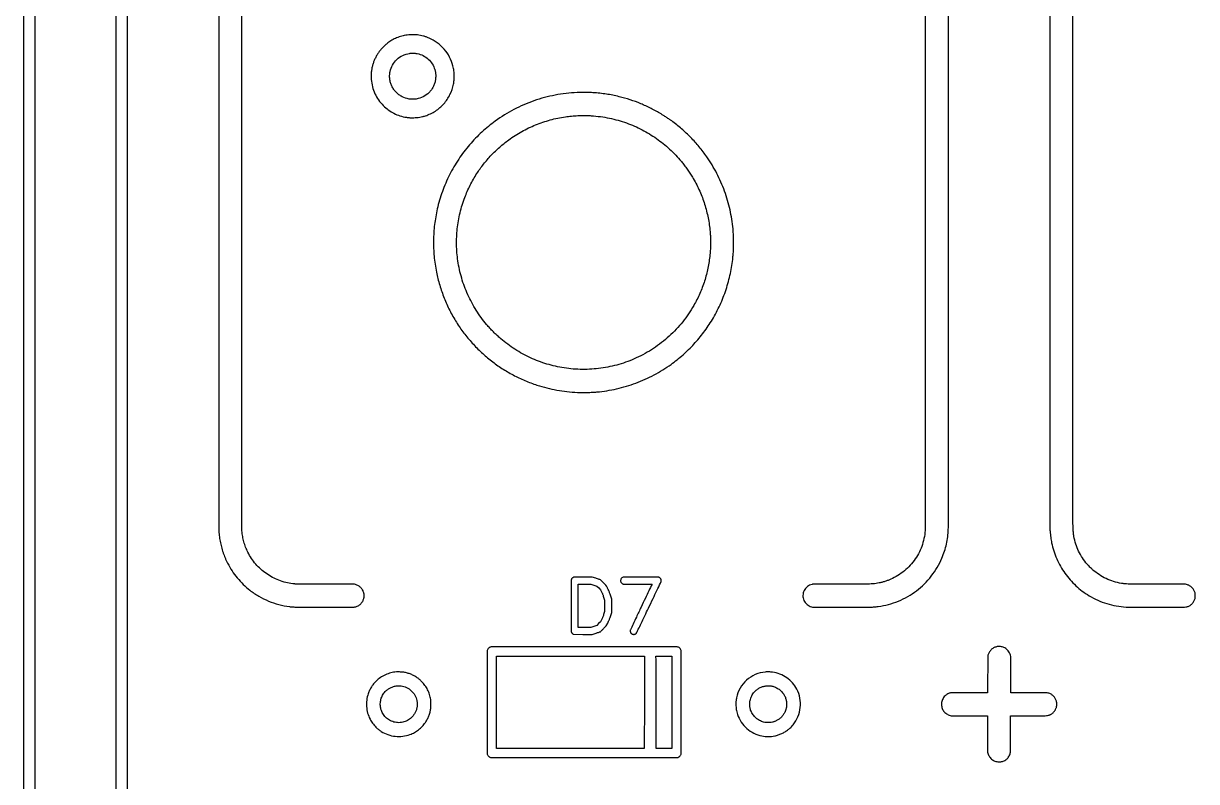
# Model space of a CAD drawing. Extents: x 980 to 25457, y 984 to 49020.
# Drawn here: x 980 to 11298, y 26352 to 33022 of the extents above; entities that cross this region are included whole.
import ezdxf

# ---------------------------------------------------------------- set-up
doc = ezdxf.new("R2010")
doc.units = 0

msp = doc.modelspace()

# ---------------------------------------------------------------- linework, layer by layer
for points in [[(25353.176636, 36563.461695, -0.000001), (25352.040197, 20064.737908)], [(981.025332, 39243.286233, 0.000001), (980.725995, 36638.380945, 0.000022), (980.440705, 32466.957132, 0.000002), (980.203828, 20941, 0.000003), (980.107189, 12237.212398, 0.000012), (980.209361, 6804.802998)], [(1083.221486, 6831.128539, -0.000012), (1083.127559, 12273.089819, -0.000003), (1083.236026, 20942, -0.000002), (1083.488164, 32350.921193, -0.000022), (1083.779877, 36579.793336, -0.000001), (1084.083373, 39239.060792, -0.032823)], [(1895.500479, 7922.608607, -0.000003), (1895.516153, 10549.853821, -0.000001), (1895.574114, 14934.526042, -0.000001), (1895.654924, 19974.475505, -0.000001), (1895.750479, 25038.650259), (1896, 37344.800518)], [(25455.283853, 8026.2, 0.000006), (25455.447111, 13939.785085, 0.000004), (25455.5, 20957, 0.000003), (25455.451202, 30583.274766, 0.000015), (25455.249846, 35648.33495)], [(23837.04827, 49018.908979, 0.000001), (21675.802621, 49019.17901, 0.000024)], [(18681.279442, 49019.402857, 0.000005), (13233.5, 49019.49605, 0.000002), (9165.520775, 49019.509787, 0.000004), (5739.221875, 49019.480206)], [(24540.017364, 25078.057967, 0.000003), (24540.072189, 18212.977995, 0.000025)], [(1793.333275, 37344.725091), (1792.666637, 28542.695892, 0.000006), (1792.411049, 24569.503036, 0.000003), (1792.195825, 19883.965567, 0.000004), (1792.047621, 15244.749166, 0.000006), (1792, 11426.463451)], [(24642.699465, 18970.575659, 0.000004), (24643, 25073.957926)], [(23728.367996, 45337.206403, 0.000002), (23728.354216, 42876.105371, 0.000002), (23728.361756, 40416.175094, 0.019036)], [(2708.027317, 40429.777448, 0.000002), (2708.046285, 42874.87655, 0.000002), (2708.048936, 45320.157135, 0.014115)], [(23830.974531, 40438.62303, -0.000002), (23830.960256, 42874.830485, -0.000002), (23830.963185, 45310.710508, -0.013332)], [(2698.108246, 33627.50107, 0.000046), (2697.779063, 33253.430721, 0.000151), (2697.486161, 32652.093815, 0.000013), (2697.239807, 31114, 0.000024), (2697.136772, 29933.984183, 0.000083), (2697.232028, 29175.817621, 0.000011), (2697.413819, 28595.594699, 0.010714), (2697.981774, 28569.5, 0.016645), (2702.018628, 28516.816988, 0.018302), (2709.484292, 28466.173972, 0.018492), (2720.545867, 28416.69462, 0.017773), (2735.358318, 28367.5, 0.008431), (2744.177859, 28342.94829, 0.010355), (2753.267441, 28320.350948, 0.01004), (2763.521999, 28297.585609, 0.007158), (2775.87638, 28272.5, 0.027335), (2814.779357, 28205.581671, 0.027513), (2860.673331, 28143.457702, 0.02748), (2913.166453, 28086.681333, 0.027125), (2971.788139, 28035.742063, 0.033494), (3050.616999, 27982.481827, 0.033498), (3135.848936, 27940.226454, 0.033482), (3226.000441, 27909.714797, 0.033391), (3319.5, 27891.475767, 0.014417), (3349.952601, 27888.510645, 0.01281), (3381.75148, 27887.154804, 0.003726), (3436.260253, 27886.634655, 0.000168), (3623.684685, 27886.30589, 0.000101), (3797.72605, 27886.094337, 0.001825), (3853.492727, 27886.24139, 0.004135), (3883.146494, 27886.673055, 0.044582), (3895.058883, 27888.012, 0.035783), (3909.605505, 27892.078169, 0.03697), (3923.259206, 27898.143009, 0.037148), (3935.811129, 27906.120931, 0.036887), (3947.075999, 27915.885644, 0.032377), (3956.045657, 27926.15095, 0.034225), (3963.434561, 27937.307108, 0.033848), (3969.299677, 27949.483307, 0.030298), (3973.720252, 27962.794188, 0.01381), (3975.097226, 27968.610938, 0.025173), (3975.848078, 27973.432318, 0.020145), (3976.202276, 27978.970134, 0.005897), (3976.302885, 27987.5, 0.005923), (3976.20119, 27996.084421, 0.020489), (3975.842038, 28001.630743, 0.025281), (3975.074823, 28006.502837, 0.013096), (3973.652076, 28012.5, 0.065325), (3963.399866, 28037.470588, 0.066316), (3947.093674, 28058.809882, 0.065978), (3925.686498, 28075.222769, 0.063561), (3900.476516, 28085.744588), (3890.5, 28088.488896), (3630.5, 28089.128939, -0.000232), (3530.494993, 28089.4216, -0.000378), (3445.553125, 28089.773812, -0.000041), (3369.64011, 28090.152079, -0.034964), (3366, 28090.425467, 0.004368), (3363.472638, 28090.771654, 0.000896), (3359.003125, 28091.336004, 0.000943), (3353.807049, 28091.972695, 0.000886), (3348.5, 28092.603293, -0.062412), (3227.006359, 28122.484114, -0.061864), (3116.248758, 28181.474498, -0.061865), (3023.289466, 28265.766085, -0.06242), (2954.099991, 28370, -0.022598), (2934.192392, 28415.044621, -0.024923), (2919.148685, 28460.271117, -0.024561), (2908.511011, 28507.361623, -0.020746), (2901.809776, 28558, -0.022523), (2900.357499, 28590.21819, -0.000002), (2900.350005, 31096.551249, -0.000002), (2900.360874, 33603.468956, -0.02339)], [(10008.361726, 33602.35832, 0.000002), (10008.360934, 31096.912958, 0.000002), (10008.38124, 28592.266257, 0.018402), (10009.790537, 28554, 0.007251), (10012.192385, 28526.811691, 0.007818), (10015.332497, 28500.380349, 0.008157), (10019.138419, 28475.231579, 0.010027), (10023.54189, 28451.903016, 0.051264), (10068.13021, 28312.253047, 0.051582), (10140.128095, 28184.906412, 0.051623), (10236.60717, 28075.080683, 0.051506), (10353.606508, 27987.253545, 0.030072), (10429.400267, 27947.70978, 0.030376), (10509.139622, 27917.693785, 0.030212), (10592.348026, 27897.429943, 0.029041), (10678.5, 27887.005915, 0.014346), (10691.77386, 27886.559001, 0.000304), (10757.352596, 27886.273126, 0.000634), (10839.615486, 27886.068766, 0.000301), (10945.639532, 27886.003544, 0.000173), (11130.030806, 27886.064839, 0.004725), (11178.668725, 27886.557473, 0.018057), (11203.532472, 27887.9435, 0.059098), (11219.610105, 27891.367893, 0.063493), (11241.833918, 27902.233136, 0.061693), (11260.861896, 27918.416123, 0.060751), (11275.605037, 27939.004758, 0.058225), (11285.223108, 27962.824567, 0.046673), (11287.014712, 27973.006993, 0.020357), (11287.566567, 27986.733365, 0.020426), (11286.991438, 28000.626938, 0.041116), (11285.197558, 28011.439945, 0.035229), (11280.948126, 28024.392342, 0.032545), (11274.827848, 28036.981486, 0.032454), (11267.105462, 28048.705292, 0.034527), (11258.075999, 28059.075999, 0.032622), (11247.92777, 28067.979855, 0.034146), (11236.855259, 28075.340529, 0.033456), (11224.672219, 28081.248679, 0.028905), (11211.205812, 28085.81396), (11201.5, 28088.490301), (10942, 28089.036885, -0.000183), (10750.044727, 28089.511488, -0.004665), (10697.759166, 28090.14778, -0.017064), (10667.444353, 28091.835749, -0.018264), (10638, 28095.57367, -0.034788), (10568.664885, 28111.979704, -0.034802), (10502.283465, 28137.838902, -0.034886), (10440.281687, 28172.58438, -0.035346), (10384, 28215.476295, -0.012505), (10373.577237, 28225.125327, -0.004624), (10359.365603, 28239.216092, -0.004617), (10345.431572, 28253.551937, -0.01269), (10335.957031, 28264, -0.03264), (10294.3638, 28319.177343, -0.034148), (10260.99445, 28378.497907, -0.034143), (10236.006542, 28441.815557, -0.032615), (10219.41423, 28508.915761, -0.011186), (10216.620182, 28526.816445, -0.009813), (10214.489062, 28545.622426, -0.009048), (10212.958245, 28565.962765, -0.006696), (10211.9743, 28588.5, -0.007559), (10211.069808, 28648.312116, -0.000002), (10211.072631, 31095.666114, -0.000002), (10211.097806, 33542.386198, -0.007396)], [(8910.944055, 33625.823644, -0.00005), (8911.268687, 33274.163846, -0.000162), (8911.556318, 32697.583844, -0.000012), (8911.796628, 31103.5, -0.000022), (8911.899032, 29878.15936, -0.000089), (8911.7957, 29134.140409, -0.000008), (8911.609353, 28576.970722, -0.018102), (8910.988762, 28560, -0.07013), (8881.021399, 28421.297626, -0.070217), (8813.888551, 28296.346955, -0.070212), (8714.79199, 28194.847327, -0.0701), (8591.426776, 28124.669095, -0.014947), (8564.283352, 28114.842453, -0.013675), (8535.789191, 28106.336064, -0.013785), (8507.131559, 28099.468928, -0.015957), (8479.5, 28094.563142, -0.017065), (8451.659591, 28091.49751, -0.014221), (8421.92549, 28090.095854, -0.003895), (8369.921471, 28089.530307, -0.000158), (8182, 28089.009935, 0.000211), (8053.858928, 28088.641627, 0.000908), (7977.662866, 28088.252115, 0.000288), (7922.942003, 28087.841478, 0.05674), (7917.5, 28087.177347, 0.049487), (7894.91035, 28079.346618, 0.056408), (7875.350458, 28067.481038, 0.057423), (7859.21687, 28051.752149, 0.054486), (7846.753921, 28032.5, 0.111964), (7836.103907, 27989.473941, 0.111707), (7845.040475, 27946.023433, 0.110721), (7871.917414, 27910.364457, 0.108386), (7911.6421, 27889.254997), (7921.5, 27886.5), (8183, 27886.5, 0.000204), (8373.741202, 27886.578, 0.004215), (8431.148536, 27887.108854, 0.013916), (8465.058455, 27888.653029, 0.015113), (8497.905144, 27892.066814, 0.064247), (8675.818581, 27939.795635, 0.064958), (8835.067502, 28031.00684, 0.065043), (8965.412978, 28159.896712, 0.064709), (9058.540281, 28318.15896, 0.022417), (9081.429063, 28379.374424, 0.023553), (9098.320898, 28441.400026, 0.023339), (9109.423819, 28505.267847, 0.021179), (9114.982126, 28572, 0.010186), (9116.013499, 28622.604392, 0.000002), (9116.019942, 31093.605679, 0.000002), (9116.005341, 33564.809403, 0.010271)]]:
    msp.add_lwpolyline(points, format="xyb")
for points in [[(4383, 32922.409631, 0.010319), (4354.085168, 32919.290174, 0.016983), (4329.814176, 32915.321817, 0.018425), (4307.341857, 32909.991861, 0.015555), (4284, 32902.750172, 0.015386), (4262.185585, 32894.471684, 0.01669), (4241.515534, 32885.070563, 0.016641), (4221.462999, 32874.284229, 0.015104), (4201.5, 32861.85192, 0.010114), (4185.834545, 32850.962945, 0.01554), (4172.77389, 32840.853014, 0.015025), (4160.055801, 32829.701578, 0.008671), (4145.401261, 32815.569551, 0.017504), (4123.580027, 32792.202428, 0.023417), (4105.583949, 32769.458086, 0.023578), (4089.887097, 32745.257472, 0.018137), (4075.010786, 32717.5, 0.02014), (4062.730201, 32689.660054, 0.021112), (4052.94052, 32661.351678, 0.021051), (4045.549717, 32632.241346, 0.019774), (4040.452032, 32602, 0.018828), (4039.060116, 32586.541811, 0.007813), (4038.294097, 32565.578595, 0.007827), (4038.18377, 32544.551548, 0.018305), (4038.922825, 32528.842926, 0.042385), (4049.881454, 32464.360581, 0.044832), (4071.448014, 32403.905303, 0.045028), (4103.34093, 32348.494154, 0.0435), (4144.968616, 32298.99185, 0.038807), (4189.236708, 32261.166801, 0.039896), (4238.426342, 32231.025315, 0.040058), (4291.583433, 32209.179319, 0.039807), (4347.655468, 32196.033652, 0.009906), (4363.859987, 32193.900269, 0.013405), (4378.578737, 32192.656807, 0.012621), (4394.012098, 32192.159161, 0.007425), (4412.474068, 32192.304194, 0.015071), (4440.2272, 32193.772193, 0.020076), (4465.285145, 32196.873324, 0.020515), (4489.575581, 32201.906144, 0.016934), (4515, 32209.194819, 0.066496), (4603.232083, 32251.365427, 0.066918), (4677.089386, 32315.142041, 0.067008), (4731.402441, 32396.074873, 0.066982), (4762.388197, 32488.5, 0.010422), (4765.362776, 32505.946931, 0.015482), (4767.172954, 32521.339317, 0.014373), (4768.10849, 32537.63166, 0.007467), (4768.387181, 32558, 0.011998), (4767.757781, 32582.924595, 0.018093), (4765.904479, 32604.567132, 0.018603), (4762.541365, 32625.565998, 0.013771), (4757.327303, 32648.5, 0.057738), (4727.537629, 32726.123428, 0.056938), (4680.677996, 32795.277831, 0.056919), (4619.411599, 32852.100854, 0.057624), (4547.152986, 32893.372925, 0.017623), (4522.257099, 32902.988743, 0.018701), (4497.230069, 32910.619584, 0.01854), (4471.500974, 32916.412998, 0.016696), (4444.5, 32920.521717, 0.017249), (4432.269242, 32921.540759, 0.004486), (4412.543514, 32922.323476, 0.003993), (4392.947219, 32922.76845, 0.025393)], [(4430.344137, 32758.499486, -0.068682), (4482.720624, 32744.145135, -0.067138), (4529.696956, 32716.068135, -0.067025), (4567.620688, 32676.498115, -0.068049), (4593.495341, 32628.5, -0.01561), (4596.9865, 32618.217452, -0.012673), (4600.100248, 32606.99929, -0.012535), (4602.678655, 32595.487022, -0.01416), (4604.560942, 32584.317265, -0.027544), (4605.649774, 32571.316338, -0.010697), (4605.777791, 32553.25389, -0.010485), (4605.148325, 32535.417176, -0.032738), (4603.690827, 32523.5, -0.033993), (4595.59162, 32492.443847, -0.03813), (4583.585039, 32463.989566, -0.038756), (4567.599332, 32438.090265, -0.03745), (4547.640799, 32414.649238, -0.078967), (4495.925075, 32376.704625, -0.079651), (4435.145435, 32356.803845, -0.079628), (4371.175184, 32356.897468, -0.078853), (4310.20493, 32376.95125, -0.041463), (4282.445638, 32394.278649, -0.040194), (4257.61366, 32416.112931, -0.04017), (4236.581638, 32441.652872, -0.041301), (4220.122546, 32470, -0.040092), (4208.462843, 32500.664039, -0.040285), (4201.869472, 32532.746801, -0.040365), (4200.513916, 32565.410346, -0.040602), (4204.431777, 32597.801828, -0.076896), (4226.022799, 32656.04165, -0.07702), (4264.194611, 32704.998093, -0.076839), (4315.482263, 32740.194227, -0.075989), (4375.198476, 32758.429789, -0.025432), (4386.680176, 32759.510371, -0.01043), (4402.33087, 32759.856676, -0.010498), (4418.158891, 32759.544318, -0.022408)], [(5849, 32413.968145, 0.035779), (5656.304313, 32391.041374, 0.03658), (5470.310255, 32340.949618, 0.036657), (5293.961742, 32264.411046, 0.036257), (5130, 32162.697609, 0.015207), (5070.043842, 32116.343636, 0.014172), (5011.553688, 32065.364244, 0.014133), (4955.880806, 32011.000438, 0.014898), (4904.370049, 31954.5, 0.030532), (4808.190828, 31827.56002, 0.030044), (4727.61972, 31689.185495, 0.030078), (4664.294669, 31542.312245, 0.030768), (4619.601999, 31390, 0.026073), (4595.600152, 31251.640334, 0.026539), (4586.314558, 31112.351683, 0.026578), (4591.839197, 30973.060564, 0.026327), (4612.104376, 30834.693429, 0.022864), (4640.872322, 30719.036051, 0.022514), (4680.20451, 30605.879777, 0.022513), (4729.553698, 30496.715103, 0.022859), (4788.291017, 30393, 0.021773), (4853.847835, 30298.104445, 0.021855), (4927.331724, 30209.392731, 0.021831), (5008.361763, 30127.342679, 0.021613), (5096.5, 30052.381798, 0.022052), (5188.725416, 29986.893699, 0.021335), (5287.360983, 29929.008291, 0.021335), (5390.574253, 29879.737912, 0.022047), (5496.5, 29840.033207, 0.016681), (5583.648392, 29814.861867, 0.017332), (5671.179949, 29795.915699, 0.017242), (5760.247728, 29782.998791, 0.016129), (5852, 29775.89369, 0.01088), (5890.778853, 29774.991175, 0.006357), (5937.262942, 29775.512058, 0.006336), (5984.206163, 29777.230588, 0.009934), (6024.5, 29780.020633, 0.03366), (6197.57279, 29807.293168, 0.033143), (6366.344622, 29857.628927, 0.033133), (6527.033348, 29929.841608, 0.033593), (6676, 30022.357253, 0.025486), (6781.528936, 30106.630775, 0.025598), (6877.773956, 30201.087515, 0.025588), (6963.895228, 30304.920395, 0.025424), (7039.158188, 30417.224813, 0.027685), (7106.589123, 30545.420228, 0.02746), (7159.648181, 30680.624493, 0.027433), (7197.614551, 30820.963247, 0.027501), (7219.949829, 30964.5, 0.004459), (7222.949359, 30997.567403, 0.009712), (7224.530751, 31022.991538, 0.008216), (7225.26475, 31050.930296, 0.002389), (7225.482535, 31094, 0.001848), (7225.340002, 31135.722273, 0.007678), (7224.774483, 31160.888443, 0.009366), (7223.490426, 31183.568852, 0.00377), (7220.922647, 31214.5, 0.032355), (7194.642672, 31382.629058, 0.032283), (7146.878993, 31546.091115, 0.032267), (7078.441784, 31702.1232, 0.032247), (6990.48536, 31848.085926, 0.021084), (6923.773127, 31936.031411, 0.020974), (6849.779679, 32018.205579, 0.020896), (6768.880768, 32094.178463, 0.020563), (6681.5, 32163.562959, 0.00776), (6661.818594, 32177.449811, 0.003495), (6635.585659, 32195.088545, 0.003497), (6609.07927, 32212.377883, 0.007665), (6588.5, 32225.155547, 0.018205), (6499.741261, 32274.096055, 0.019161), (6409.136459, 32315.559994, 0.019203), (6315.814675, 32349.886325, 0.018467), (6218.918605, 32377.449172, 0.010799), (6162.742151, 32389.929478, 0.011377), (6107.045642, 32399.734758, 0.011123), (6049.809463, 32407.174838, 0.009403), (5989, 32412.553032, 0.011921), (5962.750656, 32413.749996, 0.002905), (5919.41465, 32414.439867, 0.00294), (5875.989068, 32414.623422, 0.011311)], [(5974, 32210.029662, -0.016223), (6055.306983, 32201.838108, -0.017637), (6133.657276, 32188.540139, -0.017896), (6209.802169, 32169.972304, -0.017844), (6284.5, 32145.990774, -0.033012), (6421.058029, 32086.258813, -0.033515), (6547.844783, 32009.335594, -0.033443), (6663.468535, 31915.986622, -0.032555), (6766.731132, 31807.26287, -0.010882), (6791.872481, 31775.710292, -0.008888), (6817.417118, 31740.913504, -0.008811), (6841.972679, 31704.855171, -0.010064), (6864.143909, 31669.5, -0.027516), (6921.731979, 31560.210869, -0.027657), (6966.860538, 31445.442005, -0.027668), (6999.030921, 31326.437485, -0.027588), (7017.90218, 31204.492908, -0.004674), (7020.367772, 31176.870783, -0.009428), (7021.696403, 31155.053333, -0.007997), (7022.320172, 31131.04262, -0.002495), (7022.5, 31095, -0.002495), (7022.320172, 31058.95738, -0.007997), (7021.696403, 31034.946667, -0.009428), (7020.367772, 31013.129217, -0.004674), (7017.90218, 30985.507092, -0.026282), (7000.230623, 30869.309491, -0.026268), (6970.464109, 30755.586207, -0.026291), (6928.967704, 30645.707236, -0.026438), (6876.23623, 30541, -0.038885), (6778.289566, 30396.944674, -0.038993), (6659.301966, 30269.935589, -0.039016), (6522.11218, 30163.009374, -0.039037), (6370, 30078.715697, -0.036438), (6217.868317, 30022.293868, -0.036278), (6058.933831, 29988.45435, -0.036304), (5896.891052, 29977.958412, -0.036613), (5735.5, 29991.073866, -0.034598), (5583.919645, 30025.519281, -0.03479), (5438.828401, 30080.491473, -0.034812), (5302.844569, 30155.01244, -0.034737), (5178.410998, 30247.727902, -0.010325), (5145.863809, 30276.881432, -0.009354), (5113.438553, 30308.311085, -0.009397), (5082.374767, 30340.766803, -0.010717), (5053.917483, 30373, -0.034666), (4961.888477, 30498.552845, -0.034805), (4888.226346, 30635.452902, -0.034825), (4834.30236, 30781.169011, -0.034796), (4801.106845, 30933, -0.031797), (4789.495656, 31074.089403, -0.031801), (4795.869462, 31215.505795, -0.031727), (4820.159699, 31355.287844, -0.031316), (4862.011499, 31491.5, -0.014162), (4883.787883, 31544.622811, -0.012788), (4909.247042, 31598.292868, -0.012702), (4937.614385, 31650.979641, -0.013442), (4968.114583, 31701.154843, -0.023271), (5027.442313, 31784.326996, -0.022832), (5094.600856, 31862.178223, -0.022816), (5168.626991, 31933.632721, -0.02316), (5248.5, 31997.668234, -0.030361), (5362.729513, 32070.687883, -0.030353), (5484.971445, 32129.343108, -0.030332), (5613.500741, 32172.800986, -0.030221), (5746.5, 32200.451601, -0.006678), (5772.572659, 32203.892145, -0.005535), (5800.411568, 32206.876036, -0.005469), (5828.707447, 32209.280385, -0.006019), (5856.159734, 32210.978878, -0.011856), (5877.922929, 32211.545794, -0.002597), (5915.372126, 32211.438651, -0.002563), (5952.780541, 32210.945562, -0.012416)], [(5818.204958, 28149.114873, 0.060294), (5811.304366, 28145.742682, 0.06471), (5805.589112, 28140.887288, 0.064313), (5801.277686, 28134.703776, 0.058393), (5798.506692, 28127.425387, 0.059173), (5797.563212, 28120.147108, 0.001305), (5797.27526, 28084.571093, 0.001491), (5797.129788, 28026.449289, 0.000172), (5797.237112, 27895.925387), (5797.5, 27670.5), (5799.79935, 27665.5, 0.043002), (5802.283336, 27661.131112, 0.036058), (5805.615073, 27656.968818, 0.035317), (5809.591779, 27653.241138, 0.036848), (5814, 27650.16789), (5818.5, 27647.5), (5900.314632, 27647.227305), (5982.129264, 27646.95461), (6016.814632, 27658.092378, 0.002463), (6030.398521, 27662.528221, 0.003432), (6042.508268, 27666.641292, 0.002105), (6052.653682, 27670.212963, 0.043951), (6055.575216, 27671.554796, 0.059309), (6058.11802, 27673.43571, 0.003213), (6065.353986, 27680.337724, 0.004973), (6073.846483, 27688.708053, 0.003606), (6083.142002, 27698.189723), (6106.633573, 27722.5), (6119.218442, 27747, 0.00449), (6127.193293, 27762.874415, 0.018181), (6131.609347, 27772.757737, 0.015006), (6135.676325, 27783.767946, 0.002378), (6142.901656, 27805.639166), (6154, 27839.778332), (6154, 27898.39389), (6154, 27957.009447), (6142.947629, 27991.254724, 0.002433), (6135.935495, 28012.625237, 0.013666), (6131.820589, 28023.924438, 0.017199), (6127.494273, 28033.851984, 0.00531), (6120.309955, 28048.5, 0.00278), (6115.664937, 28057.595411, 0.003581), (6111.290602, 28065.89832, 0.002741), (6107.538934, 28072.806121, 0.031107), (6105.874499, 28075.43045, 0.031568), (6103.802011, 28077.938879, 0.001909), (6097.092753, 28085.03402, 0.002849), (6089.015553, 28093.414599, 0.002101), (6079.981537, 28102.6041, 0.005456), (6062.245134, 28120.108502, 0.061919), (6054.379999, 28126.01622, 0.048721), (6044.841104, 28130.312442, 0.002645), (6013.5, 28140.71677), (5983.5, 28150.5), (5903.5, 28150.726455, 0.000434), (5853.931929, 28150.823719, 0.004996), (5834.448912, 28150.650334, 0.010988), (5823.642352, 28150.208462, 0.067922)], [(5997.259632, 28080.75), (6023.159748, 28072.5), (6039.511069, 28055.43686), (6055.862389, 28038.37372), (6064.885995, 28020.93686, -0.008144), (6070.187279, 28010.270794, -0.016782), (6073.913187, 28001.731279, -0.013208), (6077.5674, 27991.765023, -0.003362), (6082.9548, 27975.41489), (6092, 27947.32978), (6092, 27898.340439), (6092, 27849.351098), (6083.004289, 27821.925549, -0.003718), (6077.7121, 27806.187263, -0.012617), (6073.926831, 27796.040258, -0.015196), (6070.016692, 27787.109287, -0.007506), (6064.539157, 27776), (6055.069737, 27757.5), (6038.768986, 27741.245161), (6022.468235, 27724.990323), (5996.017649, 27716.486795), (5969.567062, 27707.983268), (5914.533531, 27708.241634), (5859.5, 27708.5), (5859.247423, 27898.75), (5858.994846, 28089), (5915.177181, 28089), (5971.359516, 28089)], [(6253.396301, 28149.581803, 0.103685), (6242.801764, 28143.656198, 0.098859), (6235.263711, 28133.88567, 0.097963), (6232.011472, 28121.889584, 0.099789), (6233.606099, 28109.642637, 0.06753), (6236.076061, 28104.697811, 0.038578), (6240.255902, 28099.478176, 0.038327), (6245.25469, 28094.896948, 0.060261), (6250.229889, 28091.881796), (6255.5, 28089.5), (6382.25, 28089.234997, -0.000477), (6430.852386, 28089.087023, -0.000796), (6471.767187, 28088.858331, -0.000026), (6508.735806, 28088.590988, -0.412082), (6509, 28088.324862, -0.111579), (6508.886042, 28087.820559, -0.000004), (6480.928134, 28029.118846, -0.000195), (6450.079291, 27964.413507, -0.000118), (6413.436199, 27887.678395, 0.000398), (6371.174306, 27799.049047, 0.001099), (6341.59169, 27736.529009, 0.000264), (6318.427455, 27687.226543, 0.064064), (6316.923312, 27682.542975, 0.063961), (6316.519007, 27675.205911, 0.063859), (6317.981411, 27668.00067, 0.062627), (6321.253064, 27661.277321, 0.057563), (6326.167478, 27655.358741, 0.030654), (6330.621573, 27651.595346, 0.058645), (6334.671772, 27649.259663, 0.057796), (6339.193334, 27647.908016, 0.028946), (6345.12663, 27647.209807, 0.036085), (6352.415287, 27647.303667, 0.063146), (6358.308612, 27648.566804, 0.066989), (6363.462829, 27651.191721, 0.046217), (6368.491012, 27655.402771, 0.078745), (6373.50095, 27662.360249, 0.002922), (6387.925955, 27691.397494, 0.002208), (6412.676515, 27742.529988, 0.000176), (6477.454801, 27878, 0.000013), (6517.57507, 27961.984793, 0.000021), (6552.022059, 28034.10625, 0.000005), (6582.237701, 28097.376934, 0.000872), (6585.386367, 28104, 0.010735), (6587.621127, 28108.996617, 0.03776), (6588.740284, 28112.333347, 0.043363), (6589.265459, 28115.557736, 0.017624), (6589.441433, 28120.005768, 0.014934), (6589.334977, 28124.168256, 0.037648), (6588.940129, 28127.172149, 0.041161), (6588.124412, 28129.923417, 0.02113), (6586.680692, 28133.220207, 0.049867), (6583.58682, 28138.214009, 0.044696), (6579.460908, 28142.699656, 0.044747), (6574.608869, 28146.375805, 0.050272), (6569.359582, 28148.966653, 0.080284), (6562.794269, 28150.282465, 0.006295), (6544.900204, 28150.729617, 0.003028), (6511.56728, 28150.940894, 0.00018), (6410.712487, 28150.933104, 0.000328), (6331.325458, 28150.846439, 0.001711), (6287.59824, 28150.620449, 0.000918), (6257.983292, 28150.311677, 0.072895)], [(5093, 27536.874267, 0.078585), (5081.705144, 27533.161119, 0.072501), (5071.754241, 27526.068889, 0.072314), (5064.22106, 27516.411608, 0.077475), (5059.96781, 27505.228743, 0.051801), (5059.476821, 27500.58279, 0.000044), (5059.285414, 27387.491802, 0.000403), (5059.173256, 27246.921629, 0.000145), (5059.232924, 27047), (5059.5, 26593.5), (5062.602637, 26586.952633, 0.043371), (5067.047861, 26579.352219, 0.053585), (5072.473161, 26573.203442, 0.054612), (5078.989077, 26568.436178, 0.047827), (5086.673472, 26564.940317, 0.082167), (5094.894792, 26563.551069, 0.000271), (5198.168892, 26563.252312, 0.000556), (5373.834778, 26563.034544, 0.000032), (5912, 26563, 0.000032), (6450.165222, 26563.034544, 0.000556), (6625.831108, 26563.252312, 0.000271), (6729.105208, 26563.551069, 0.082167), (6737.326528, 26564.940317, 0.047827), (6745.010923, 26568.436178, 0.054612), (6751.526839, 26573.203442, 0.053585), (6756.952139, 26579.352219, 0.043371), (6761.397363, 26586.952633), (6764.5, 26593.5), (6764.767076, 27047, 0.000145), (6764.826744, 27246.921629, 0.000403), (6764.714586, 27387.491802, 0.000044), (6764.523179, 27500.58279, 0.051801), (6764.03219, 27505.228743, 0.077406), (6759.699992, 27516.623879, 0.075766), (6752.083441, 27526.256395, 0.075083), (6741.874254, 27533.250111, 0.073902), (6730, 27536.964858, 0.038944), (6717.569949, 27537.93401, 0.000005), (5911.401501, 27537.896919, 0.000005), (5105.044627, 27537.845004, 0.040196)], [(6441.630286, 27453.75, 0.065163), (6441.382098, 27451.876338, 0.000008), (6441.200423, 27333.559375, 0.000231), (6441.06225, 27202.721771, 0.00014), (6441.013655, 27047.75), (6441, 26644), (5790.5, 26644), (5140, 26644), (5140, 27050), (5140, 27456), (5791.116631, 27456), (6442.233263, 27456)], [(6684, 27050), (6684, 26644), (6614, 26644), (6544, 26644), (6543.986345, 27047.75, 0.00014), (6543.93775, 27202.721771, 0.000231), (6543.799577, 27333.559375, 0.000008), (6543.617902, 27451.876338, 0.065163), (6543.369714, 27453.75), (6542.766737, 27456), (6613.383369, 27456), (6684, 27456)], [(9552.402617, 27540.002753, 0.06538), (9525.105845, 27533.355727, 0.069118), (9501.009344, 27519.957656, 0.069425), (9481.561658, 27500.560623, 0.066901), (9467.875138, 27476.347143, 0.041924), (9463.744298, 27462.853269, 0.039675), (9461.824328, 27448.606765, 0.012891), (9461.13191, 27424.630602, 0.00074), (9461.013137, 27350.914749, -0.000566), (9460.959495, 27308.487949, -0.00047), (9460.808851, 27263.349895, -0.000475), (9460.592709, 27221.999473, -0.001285), (9460.336144, 27192.664749), (9459.672289, 27134), (9302.086144, 27133.986863, 0.000209), (9203.31294, 27133.93735, 0.002592), (9165.775158, 27133.708238, 0.005467), (9145.056908, 27133.247782, 0.042882), (9135.5, 27132.106418, 0.033142), (9121.963813, 27128.347975, 0.034547), (9109.236511, 27122.874238, 0.034734), (9097.446625, 27115.73196, 0.034292), (9086.70542, 27106.99845, 0.04587), (9073.442596, 27092.115368, 0.050196), (9063.56687, 27075.48642, 0.050202), (9057.20383, 27057.224955, 0.045902), (9054.359244, 27037.5, 0.086134), (9058.471943, 27003.4947, 0.086016), (9073.802589, 26972.845969, 0.085129), (9098.720402, 26948.899271, 0.082074), (9130.5, 26934.251424), (9140.5, 26931.504114), (9300.223578, 26931.228461), (9459.947156, 26930.952807), (9460.228673, 26771.226404), (9460.510191, 26611.5), (9463.254462, 26601.5, 0.082788), (9478.021353, 26569.557497, 0.085574), (9502.217634, 26544.552493, 0.086354), (9533.185078, 26529.255164, 0.086351), (9567.5, 26525.316991, 0.077654), (9598.611142, 26532.045919, 0.080525), (9625.757909, 26547.904557, 0.079234), (9646.840027, 26571.784752, 0.071915), (9660.309983, 26601.824567), (9662.5, 26609.5), (9662.767768, 26770.25), (9663.035535, 26931), (9818.267768, 26931.005895, 0.000404), (9933.187797, 26931.103061, 0.008295), (9967.824368, 26931.734978, 0.028755), (9986.913641, 26933.502421, 0.048399), (10002.50297, 26937.42565, 0.024478), (10011.850281, 26941.292083, 0.026418), (10020.532368, 26945.967483, 0.026501), (10028.648421, 26951.517509, 0.024965), (10036.302624, 26958, 0.018596), (10043.520275, 26965.281628, 0.02576), (10049.387477, 26972.357433, 0.026305), (10054.403716, 26979.878834, 0.020718), (10059.048281, 26988.5, 0.020555), (10063.933995, 26999.691361, 0.040329), (10066.710391, 27008.998548, 0.037255), (10068.080531, 27019.100175, 0.015086), (10068.5, 27033, 0.004155), (10068.417183, 27042.965386, 0.018278), (10068.104747, 27048.835714, 0.027557), (10067.43636, 27053.418526, 0.020508), (10066.216291, 27058.384028, 0.060068), (10055.533673, 27083.514831, 0.065874), (10039.441596, 27104.530303, 0.066071), (10018.483639, 27120.588594, 0.061002), (9993.5, 27131.15135), (9985.5, 27133.435705), (9824.77922, 27133.738474), (9664.05844, 27134.041242), (9663.7711, 27293.770621), (9663.48376, 27453.5), (9660.740946, 27463.5, 0.047288), (9653.122873, 27483.60461, 0.050611), (9641.998628, 27501.433288, 0.05157), (9627.735345, 27516.379308, 0.052831), (9610.824016, 27527.952819, 0.03608), (9596.754464, 27534.277479, 0.036748), (9582.007076, 27538.468217, 0.037397), (9567.061803, 27540.401564, 0.040566)], [(4260.5, 27316.369246, 0.04145), (4210.24448, 27307.949957, 0.044207), (4163.18567, 27291.451812, 0.04458), (4120.108594, 27267.092381, 0.043589), (4081.680357, 27235.31941, 0.027571), (4059.204362, 27210.588511, 0.029606), (4040.155123, 27184.093427, 0.029713), (4024.427274, 27155.625571, 0.028198), (4011.875904, 27125, 0.051544), (3998.808766, 27069.08513, 0.050133), (3997.278902, 27011.145275, 0.050323), (4007.296651, 26954.269004, 0.052786), (4028.396438, 26901.5, 0.016943), (4039.505296, 26882.086019, 0.021078), (4051.172873, 26864.87569, 0.020902), (4064.332566, 26848.592795, 0.016193), (4079.940258, 26831.969461, 0.009511), (4092.077932, 26820.305605, 0.014906), (4102.992299, 26810.797225, 0.015657), (4114.044069, 26802.298585, 0.012152), (4126.568702, 26793.731384, 0.059123), (4185.39148, 26764.769517, 0.057714), (4249.839776, 26750.079398, 0.057683), (4315.971903, 26750.504725, 0.058937), (4379.754981, 26766.073556, 0.03842), (4419.201922, 26784.353631, 0.038259), (4455.446283, 26808.476123, 0.038149), (4487.68595, 26837.912168, 0.037723), (4515.21144, 26872.009574, 0.029634), (4532.167585, 26900.010679, 0.029641), (4545.692931, 26929.817808, 0.029043), (4555.825801, 26961.598821, 0.026078), (4562.642557, 26995.5, 0.026735), (4564.170957, 27011.917293, 0.011439), (4564.534606, 27033.959321, 0.011473), (4563.884621, 27056.118019, 0.02512), (4562.14813, 27073, 0.0372), (4551.702614, 27118.202752, 0.040749), (4534.890134, 27159.942272, 0.040986), (4511.633066, 27198.192934, 0.03849), (4482, 27233.008244, 0.009478), (4470.725545, 27243.934994, 0.016294), (4460.876448, 27252.54196, 0.015888), (4450.316178, 27260.634084, 0.008494), (4436.793059, 27269.986923, 0.028824), (4409.385582, 27286.062369, 0.028884), (4380.329874, 27298.866662, 0.028548), (4349.661306, 27308.361814, 0.026738), (4317.434729, 27314.549662, 0.021141), (4306.695002, 27315.561776, 0.004935), (4288.612143, 27316.318401, 0.004761), (4270.571448, 27316.723057, 0.024015)], [(7505.071852, 27315.960829, 0.078772), (7416.713721, 27293.074345, 0.080125), (7340.342596, 27244.060494, 0.080431), (7283.477156, 27173.710051, 0.080253), (7251.661974, 27088.957318, 0.010438), (7249.05158, 27074.453389, 0.017115), (7247.521034, 27062.069634, 0.015618), (7246.759545, 27048.842875, 0.007086), (7246.549634, 27031.5, 0.015827), (7247.361006, 27007.447401, 0.02281), (7249.719052, 26986.288071, 0.023228), (7253.952499, 26965.725518, 0.017337), (7260.443853, 26943.5, 0.066399), (7293.178857, 26875.981368, 0.066124), (7342.504678, 26819.297099, 0.066182), (7404.874814, 26777.4941, 0.066716), (7475.832803, 26753.579602, 0.025259), (7503.288837, 26749.673294, 0.02385), (7531.53199, 26748.454437, 0.023785), (7559.842464, 26749.93137, 0.024767), (7587.5, 26754.088959, 0.03046), (7618.633739, 26762.358919, 0.028454), (7649.269639, 26774.503897, 0.028162), (7678.641721, 26790.194255, 0.02834), (7706, 26809.056009, 0.018952), (7716.01338, 26817.458805, 0.008923), (7728.327138, 26829.020519, 0.008921), (7740.213719, 26841.007312, 0.019068), (7748.860128, 26850.762284, 0.071821), (7792.317388, 26922.655523, 0.074042), (7813.087896, 27003.162722, 0.074199), (7809.482838, 27086.079031, 0.0726), (7781.873958, 27165, 0.060764), (7743.808052, 27220.30221, 0.059204), (7693.261604, 27265.382592, 0.059043), (7633.421186, 27297.460882, 0.05981), (7568, 27314.49028, 0.020913), (7555.102399, 27315.69784, 0.007043), (7536.220758, 27316.405279, 0.006945), (7517.43135, 27316.58331, 0.022958)], [(4302.022045, 27193.55997, -0.077362), (4350.059355, 27179.393049, -0.077868), (4391.397849, 27151.31627, -0.077555), (4422.296292, 27111.82712, -0.075825), (4439.991086, 27064.5, -0.027867), (4441.814202, 27052.494899, -0.016281), (4442.72239, 27037.966705, -0.016242), (4442.684127, 27023.300945, -0.026113), (4441.594232, 27010.848726, -0.040337), (4435.571095, 26983.932587, -0.043183), (4425.394458, 26958.968933, -0.043061), (4411.050461, 26936.063094, -0.039674), (4392.632262, 26915.267617, -0.069015), (4356.926266, 26889.297749, -0.068859), (4315.473502, 26874.000832, -0.06868), (4271.325662, 26870.511561, -0.068055), (4227.737787, 26879.083151, -0.065428), (4190.914127, 26897.361476, -0.063078), (4159.551266, 26924.724913, -0.062978), (4135.960616, 26959.087927, -0.064838), (4121.950435, 26997.910697, -0.061834), (4118.309707, 27036.808949, -0.060246), (4124.220242, 27075.776014, -0.060189), (4139.257992, 27112.24382, -0.061496), (4162.462139, 27143.790846, -0.043336), (4184.088634, 27163.034416, -0.045176), (4208.422312, 27177.96195, -0.044661), (4235.303477, 27188.409775, -0.040538), (4264.5, 27194.340504, -0.026784), (4271.686083, 27194.81416, -0.008265), (4282.540246, 27194.767829, -0.008547), (4293.64821, 27194.346715, -0.019348)], [(7561.5, 27192.045304, -0.053437), (7595.018619, 27181.422607, -0.053236), (7625.570361, 27163.927825, -0.05351), (7651.602764, 27140.473984, -0.055116), (7671.772031, 27112.247154, -0.044003), (7683.905982, 27085.246385, -0.04606), (7690.901711, 27056.946804, -0.045991), (7692.604682, 27027.805402, -0.043613), (7689.026233, 26998.305693, -0.014696), (7686.722843, 26988.780819, -0.018122), (7683.997467, 26980.060148, -0.017369), (7680.546998, 26971.265302, -0.011803), (7676.042221, 26961.5, -0.037928), (7662.518019, 26938.50446, -0.041909), (7646.070991, 26918.626647, -0.042179), (7626.64129, 26901.875912, -0.039372), (7604.239312, 26888.188034, -0.010979), (7594.222521, 26883.376299, -0.017921), (7585.506745, 26879.793389, -0.01873), (7576.83976, 26876.952655, -0.013566), (7567, 26874.41767, -0.033691), (7544.92212, 26870.907827, -0.034484), (7522.745424, 26870.434095, -0.034455), (7500.696595, 26873.013706, -0.033513), (7479, 26878.608094, -0.059252), (7445.158314, 26894.445728, -0.057407), (7415.575429, 26917.919882, -0.057318), (7392.065995, 26947.543495, -0.058709), (7376.119975, 26981.5, -0.015957), (7372.291351, 26994.337509, -0.027884), (7370.063382, 27005.207091, -0.025518), (7368.945058, 27016.894845, -0.011092), (7368.598819, 27032.5, -0.003662), (7368.685376, 27044.317707, -0.014222), (7369.00069, 27051.63056, -0.020236), (7369.66366, 27057.525117, -0.014821), (7370.85599, 27064, -0.030531), (7376.805225, 27085.265234, -0.031887), (7385.23178, 27105.330934, -0.032596), (7395.933944, 27123.743853, -0.035413), (7408.674744, 27140.076739, -0.042034), (7430.43191, 27160.488827, -0.046198), (7454.652547, 27176.259439, -0.045936), (7481.482914, 27187.383279, -0.040715), (7511, 27193.978767, -0.033562), (7520.987916, 27194.692623, -0.01063), (7535.933955, 27194.438398, -0.010798), (7550.976787, 27193.536804, -0.029677)]]:
    msp.add_lwpolyline(points, format="xyb", close=True)

doc.saveas('drawing.dxf')
